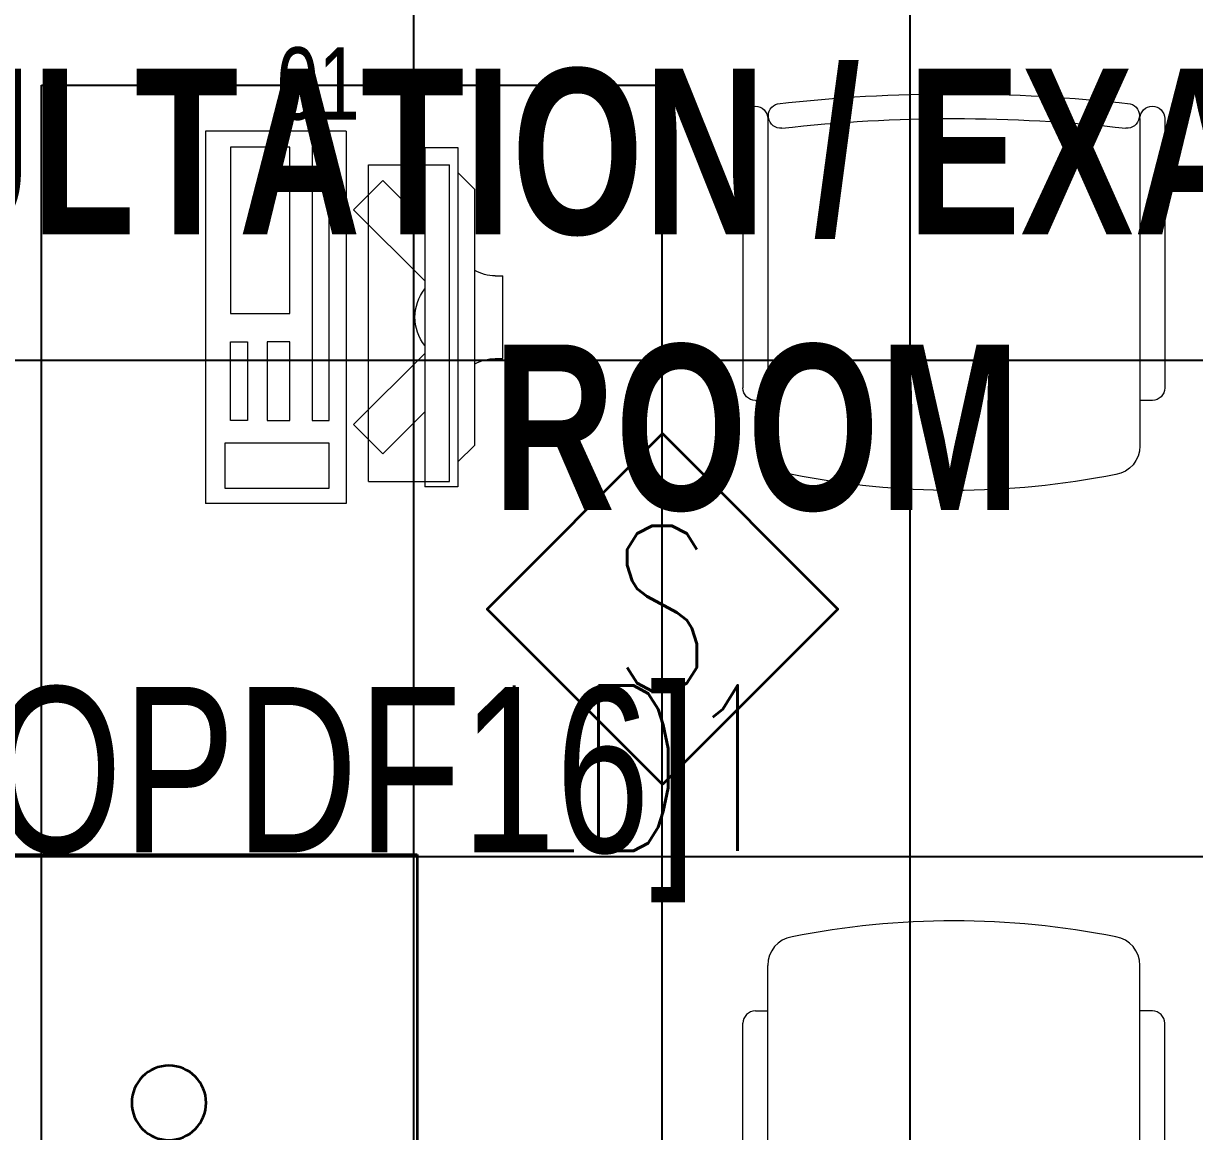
# Model space of a CAD drawing. Extents: x -12260 to 57327, y -29287 to 19916.
# Drawn here: x 21104 to 22520, y -5942 to -4603 of the extents above; entities that cross this region are included whole.
import ezdxf
from ezdxf.enums import TextEntityAlignment as Align

# ---------------------------------------------------------------- set-up
doc = ezdxf.new("R2010")
doc.units = 0
doc.header["$LTSCALE"] = 0.25
doc.linetypes.add('DASHDOT', pattern=[25.4, 12.7, -6.35, 0, -6.35])
for name, color, linetype, lineweight in [('01-First Floor$0$72_EGR_BASE_TEXT', 252, 'Continuous', 5), ('01-First Floor$0$72_EGR_EQP_TAG', 142, 'Continuous', 5), ('01-First Floor$0$LOADING', 253, 'Continuous', 5), ('E-LITE-CIRC-NUMB', 6, 'Continuous', 25), ('E-LITE-CLNG', 150, 'Continuous', 35), ('E-LITE-CLNG-CNDT', 6, 'DASHDOT', 35), ('E-LITE-CTRL', 6, 'Continuous', 25), ('E-LITE-IDEN', 6, 'Continuous', 25), ('F-ALRM-CLNG @ 100', 33, 'Continuous', 35)]:
    doc.layers.add(name, color=color, linetype=linetype, lineweight=lineweight)
doc.layers.add('01-First Floor$0$FALSE CEILING', color=251, linetype='Continuous')
doc.layers.add('01-First Floor$0$TME-NON MEDICAL FURNITURE', color=242, linetype='Continuous')
doc.styles.add('01-First Floor$0$X3G_ENTITY_257CFD', font='swisscl.ttf', dxfattribs={"height": 200})
doc.styles.add('01-First Floor$0$X3G_ENTITY_9EC9', font='swisscl.ttf', dxfattribs={"height": 0.2})
doc.styles.add('01-First Floor$0$X3G_ENTITY_9F38', font='swisscl.ttf', dxfattribs={"height": 0.2})
doc.styles.add('DC_SIMPLEX', font='SIMPLEX.shx', dxfattribs={"width": 0.7})

# ---------------------------------------------------------------- blocks, each defined once
blk = doc.blocks.new('01-First Floor$0$GF21016-P')
at = {"layer": '01-First Floor$0$LOADING', "extrusion": (-1.24384e-09, -1.20261e-09, -1)}
for p, q in [((0.0128, 0.0179), (0.0128, 0.4136)), ((0.4628, 0.0179), (0.4628, 0.4136)), ((-0.0022, 0.3585), (0.0128, 0.3585)), ((0.4778, 0.3585), (0.4628, 0.3585)), ((-0.0172, 0.0179), (-0.0172, 0.3435)), ((0.4928, 0.0179), (0.4928, 0.3435)), ((0.4778, 0.0029), (0.4778, 0.0029))]:
    blk.add_line(p, q, dxfattribs=at)
for centre, radius, start, end in [((-0.2378, -0.5362), 1.0036, 78.7568, 101.2432), ((-0.0478, 0.4136), 0.035, 0, 80.6557), ((-0.4278, 0.4136), 0.035, 99.3443, 180), ((0.0022, 0.3435), 0.015, 0, 90), ((-0.4778, 0.3435), 0.015, 90, 180), ((-0.0284, 0.0145), 0.015, 284.3864, 95.5209), ((-0.2378, 1.8928), 1.8749, 263.6341, 276.3659), ((-0.4471, 0.0145), 0.015, 84.4791, 255.6136), ((0.0022, 0.0179), 0.015, 270, 0), ((0.0022, 0.0179), 0.015, 180, 270), ((-0.4778, 0.0179), 0.015, 270, 0), ((-0.4778, 0.0179), 0.015, 180, 270), ((-0.2378, 1.8734), 1.8855, 263.5119, 276.4881)]:
    blk.add_arc(centre, radius, start, end, dxfattribs=at)
blk = doc.blocks.new('01-First Floor$0$ITCWLS1-P')
at = {"layer": '01-First Floor$0$LOADING'}
for p, q in [((-0.17, 0.45), (-0.17, 0)), ((-0.17, 0.45), (0, 0.45)), ((0, 0.45), (0, 0)), ((-0.2651, 0.43, 0), (-0.3051, 0.43, 0)), ((-0.3051, 0.43, 0), (-0.3051, 0.02, 0)), ((-0.2651, 0.43, 0), (-0.2651, 0.02, 0)), ((-0.1496, 0.4305), (-0.1291, 0.4305)), ((-0.1291, 0.4305), (-0.1291, 0.4089)), ((-0.3251, 0.38, 0), (-0.3051, 0.4, 0)), ((-0.197, 0.4094), (-0.295, 0.4094)), ((-0.295, 0.0264), (-0.295, 0.4094)), ((-0.197, 0.0264), (-0.197, 0.4094)), ((-0.3251, 0.38, 0), (-0.3251, 0.07, 0)), ((-0.3503, 0.275), (-0.3596, 0.275)), ((-0.3596, 0.175), (-0.3596, 0.275)), ((-0.3503, 0.175), (-0.3596, 0.175)), ((-0.3251, 0.07, 0), (-0.3051, 0.05, 0)), ((-0.3051, 0.02, 0), (-0.2651, 0.02, 0)), ((-0.197, 0.0264), (-0.295, 0.0264)), ((-0.17, 0), (0, 0))]:
    blk.add_line(p, q, dxfattribs=at)
at = {"layer": '01-First Floor$0$LOADING', "extrusion": (2.48281e-10, 3.18408e-10, -1)}
for p, q in [((-0.2651, 0.3395), (-0.2144, 0.3902)), ((-0.1791, 0.3548), (-0.2144, 0.3902)), ((-0.2651, 0.2688), (-0.1791, 0.3548))]:
    blk.add_line(p, q, dxfattribs=at)
at = {"layer": '01-First Floor$0$LOADING', "extrusion": (2.48281e-10, -3.18408e-10, -1)}
for p, q in [((-0.2651, 0.1812), (-0.1791, 0.0952)), ((-0.2651, 0.1105), (-0.2144, 0.0598)), ((-0.1791, 0.0952), (-0.2144, 0.0598))]:
    blk.add_line(p, q, dxfattribs=at)
at = {"layer": '01-First Floor$0$LOADING'}
for points in [[(-0.1291, 0.4089), (-0.1291, 0.1), (-0.1496, 0.1), (-0.1496, 0.4305)], [(-0.1496, 0.1), (-0.1496, 0.1), (-0.1496, 0.1), (-0.1496, 0.1), (-0.1496, 0.1), (-0.1496, 0.1), (-0.1496, 0.1), (-0.1496, 0.1), (-0.1496, 0.1)], [(-0.1496, 0.1), (-0.1496, 0.1), (-0.1496, 0.1), (-0.1496, 0.1), (-0.1496, 0.1), (-0.1496, 0.1), (-0.1496, 0.1), (-0.1496, 0.1), (-0.1496, 0.1), (-0.1496, 0.1), (-0.1496, 0.1), (-0.1496, 0.1), (-0.1496, 0.1), (-0.1496, 0.1), (-0.1496, 0.1), (-0.1496, 0.1), (-0.1496, 0.1), (-0.1496, 0.1)], [(-0.1496, 0.1), (-0.1496, 0.1), (-0.1496, 0.1), (-0.1496, 0.1), (-0.1496, 0.1), (-0.1496, 0.1), (-0.1496, 0.1), (-0.1496, 0.1), (-0.1496, 0.1), (-0.1496, 0.1)], [(-0.1496, 0.1), (-0.1496, 0.1), (-0.1496, 0.1), (-0.1496, 0.1), (-0.1496, 0.1), (-0.1496, 0.1), (-0.1496, 0.1)], [(-0.1496, 0.1), (-0.1496, 0.1), (-0.1496, 0.1), (-0.1496, 0.1), (-0.1496, 0.1), (-0.1496, 0.1), (-0.1496, 0.1), (-0.1496, 0.1), (-0.1496, 0.1), (-0.1496, 0.1)], [(-0.1496, 0.1), (-0.1496, 0.1), (-0.1496, 0.1), (-0.1496, 0.1), (-0.1496, 0.1), (-0.1496, 0.1), (-0.1496, 0.1), (-0.1496, 0.1), (-0.1496, 0.1), (-0.1496, 0.1), (-0.1496, 0.1), (-0.1496, 0.1), (-0.1496, 0.1), (-0.1496, 0.1), (-0.1496, 0.1)], [(-0.1496, 0.1), (-0.1496, 0.1), (-0.1496, 0.1), (-0.1496, 0.1), (-0.1496, 0.1), (-0.1496, 0.1), (-0.1496, 0.1), (-0.1496, 0.1), (-0.1496, 0.1), (-0.1496, 0.1)], [(-0.1496, 0.1), (-0.1496, 0.1), (-0.1496, 0.1), (-0.1496, 0.1), (-0.1496, 0.1), (-0.1496, 0.1), (-0.1496, 0.1), (-0.1496, 0.1), (-0.1496, 0.1), (-0.1496, 0.1)], [(-0.1496, 0.1), (-0.1496, 0.1), (-0.1496, 0.1), (-0.1496, 0.1), (-0.1496, 0.1), (-0.1496, 0.1), (-0.1496, 0.1), (-0.1496, 0.1), (-0.1496, 0.1), (-0.1496, 0.1), (-0.1496, 0.1), (-0.1496, 0.1), (-0.1496, 0.1), (-0.1496, 0.1), (-0.1496, 0.1), (-0.1496, 0.1), (-0.1496, 0.1), (-0.1496, 0.1), (-0.1496, 0.1), (-0.1496, 0.1), (-0.1496, 0.1), (-0.1496, 0.1), (-0.1496, 0.1), (-0.1496, 0.1), (-0.1496, 0.1), (-0.1496, 0.1), (-0.1496, 0.1), (-0.1496, 0.1), (-0.1496, 0.1), (-0.1496, 0.1), (-0.1496, 0.1), (-0.1496, 0.1), (-0.1496, 0.1), (-0.1496, 0.1), (-0.1496, 0.1), (-0.1496, 0.1), (-0.1496, 0.1), (-0.1496, 0.1), (-0.1496, 0.1), (-0.1496, 0.1), (-0.1496, 0.1), (-0.1496, 0.1), (-0.1496, 0.1), (-0.1496, 0.1), (-0.1496, 0.1), (-0.1496, 0.1), (-0.1496, 0.1), (-0.1496, 0.1), (-0.1496, 0.1), (-0.1496, 0.1), (-0.1496, 0.1), (-0.1496, 0.1), (-0.1496, 0.1), (-0.1496, 0.1)], [(-0.1496, 0.1), (-0.1496, 0.1), (-0.1496, 0.1), (-0.1496, 0.1), (-0.1496, 0.1), (-0.1496, 0.1), (-0.1496, 0.1), (-0.1496, 0.1), (-0.1496, 0.1), (-0.1496, 0.1), (-0.1496, 0.1), (-0.1496, 0.1), (-0.1496, 0.1), (-0.1496, 0.1), (-0.1496, 0.1), (-0.1496, 0.1), (-0.1496, 0.1), (-0.1496, 0.1), (-0.1496, 0.1), (-0.1496, 0.1), (-0.1496, 0.1), (-0.1496, 0.1), (-0.1496, 0.1), (-0.1496, 0.1), (-0.1496, 0.1), (-0.1496, 0.1), (-0.1496, 0.1), (-0.1496, 0.1), (-0.1496, 0.1), (-0.1496, 0.1), (-0.1496, 0.1), (-0.1496, 0.1), (-0.1496, 0.1), (-0.1496, 0.1), (-0.1496, 0.1), (-0.1496, 0.1), (-0.1496, 0.1), (-0.1496, 0.1), (-0.1496, 0.1), (-0.1496, 0.1), (-0.1496, 0.1), (-0.1496, 0.1), (-0.1496, 0.1), (-0.1496, 0.1), (-0.1496, 0.1), (-0.1496, 0.1), (-0.1496, 0.1), (-0.1496, 0.1), (-0.1496, 0.1), (-0.1496, 0.1), (-0.1496, 0.1), (-0.1496, 0.1), (-0.1496, 0.1), (-0.1496, 0.1), (-0.1496, 0.1), (-0.1496, 0.1), (-0.1496, 0.1), (-0.1496, 0.1), (-0.1496, 0.1), (-0.1496, 0.1), (-0.1496, 0.1), (-0.1496, 0.1), (-0.1496, 0.1), (-0.1496, 0.1), (-0.1496, 0.1), (-0.1496, 0.1), (-0.1496, 0.1), (-0.1496, 0.1), (-0.1496, 0.1), (-0.1496, 0.1), (-0.1496, 0.1), (-0.1496, 0.1), (-0.1496, 0.1), (-0.1496, 0.1), (-0.1496, 0.1), (-0.1496, 0.1), (-0.1496, 0.1), (-0.1496, 0.1), (-0.1496, 0.1), (-0.1496, 0.1), (-0.1496, 0.1), (-0.1496, 0.1), (-0.1496, 0.1), (-0.1496, 0.1), (-0.1496, 0.1), (-0.1496, 0.1), (-0.1496, 0.1), (-0.1496, 0.1), (-0.1496, 0.1)], [(-0.1496, 0.1), (-0.1496, 0.1), (-0.1496, 0.1), (-0.1496, 0.1), (-0.1496, 0.1), (-0.1496, 0.1), (-0.1496, 0.1), (-0.1496, 0.1), (-0.1496, 0.1), (-0.1496, 0.1), (-0.1496, 0.1), (-0.1496, 0.1)], [(-0.1496, 0.1), (-0.1496, 0.1), (-0.1496, 0.1), (-0.1496, 0.1), (-0.1496, 0.1), (-0.1496, 0.1), (-0.1496, 0.1)], [(-0.1496, 0.1), (-0.1496, 0.1), (-0.1496, 0.1), (-0.1496, 0.1), (-0.1496, 0.1), (-0.1496, 0.1), (-0.1496, 0.1), (-0.1496, 0.1), (-0.1496, 0.1), (-0.1496, 0.1), (-0.1496, 0.1), (-0.1496, 0.1), (-0.1496, 0.1), (-0.1496, 0.1), (-0.1496, 0.1), (-0.1496, 0.1), (-0.1496, 0.1)], [(-0.1496, 0.1), (-0.1496, 0.1), (-0.1496, 0.1), (-0.1496, 0.1), (-0.1496, 0.1), (-0.1496, 0.1), (-0.1496, 0.1), (-0.1496, 0.1), (-0.1496, 0.1), (-0.1496, 0.1), (-0.1496, 0.1), (-0.1496, 0.1), (-0.1496, 0.1), (-0.1496, 0.1), (-0.1496, 0.1), (-0.1496, 0.1), (-0.1496, 0.1), (-0.1496, 0.1), (-0.1496, 0.1), (-0.1496, 0.1), (-0.1496, 0.1), (-0.1496, 0.1), (-0.1496, 0.1), (-0.1496, 0.1), (-0.1496, 0.1), (-0.1496, 0.1), (-0.1496, 0.1), (-0.1496, 0.1), (-0.1496, 0.1), (-0.1496, 0.1), (-0.1496, 0.1), (-0.1496, 0.1), (-0.1496, 0.1), (-0.1496, 0.1), (-0.1496, 0.1), (-0.1496, 0.1), (-0.1496, 0.1), (-0.1496, 0.1), (-0.1496, 0.1), (-0.1496, 0.1), (-0.1496, 0.1), (-0.1496, 0.1), (-0.1496, 0.1), (-0.1496, 0.1), (-0.1496, 0.1), (-0.1496, 0.1), (-0.1496, 0.1), (-0.1496, 0.1), (-0.1496, 0.1), (-0.1496, 0.1), (-0.1496, 0.1), (-0.1496, 0.1), (-0.1496, 0.1), (-0.1496, 0.1), (-0.1496, 0.1), (-0.1496, 0.1), (-0.1496, 0.1), (-0.1496, 0.1), (-0.1496, 0.1), (-0.1496, 0.1), (-0.1496, 0.1), (-0.1496, 0.1), (-0.1496, 0.1), (-0.1496, 0.1), (-0.1496, 0.1), (-0.1496, 0.1), (-0.1496, 0.1), (-0.1496, 0.1), (-0.1496, 0.1), (-0.1496, 0.1), (-0.1496, 0.1), (-0.1496, 0.1), (-0.1496, 0.1), (-0.1496, 0.1), (-0.1496, 0.1), (-0.1496, 0.1), (-0.1496, 0.1), (-0.1496, 0.1), (-0.1496, 0.1), (-0.1496, 0.1), (-0.1496, 0.1), (-0.1496, 0.1), (-0.1496, 0.1), (-0.1496, 0.1), (-0.1496, 0.1), (-0.1496, 0.1), (-0.1496, 0.1), (-0.1496, 0.1), (-0.1496, 0.1), (-0.1496, 0.1), (-0.1496, 0.1), (-0.1496, 0.1), (-0.1496, 0.1), (-0.1496, 0.1), (-0.1496, 0.1), (-0.1496, 0.1), (-0.1496, 0.1), (-0.1496, 0.1), (-0.1496, 0.1), (-0.1496, 0.1), (-0.1496, 0.1), (-0.1496, 0.1), (-0.1496, 0.1), (-0.1496, 0.1), (-0.1496, 0.1), (-0.1496, 0.1), (-0.1496, 0.1), (-0.1496, 0.1), (-0.1496, 0.1), (-0.1496, 0.1), (-0.1496, 0.1)], [(-0.1496, 0.1), (-0.1496, 0.1), (-0.1496, 0.1), (-0.1496, 0.1), (-0.1496, 0.1), (-0.1496, 0.1), (-0.1496, 0.1), (-0.1496, 0.1)]]:
    blk.add_lwpolyline(points, dxfattribs=at)
for points in [[(-0.1019, 0.4305), (-0.0304, 0.4305), (-0.0304, 0.2294), (-0.1019, 0.2294)], [(-0.1019, 0.1954), (-0.0747, 0.1954), (-0.0747, 0.1), (-0.1019, 0.1)], [(-0.0304, 0.1954), (-0.0508, 0.1954), (-0.0508, 0.1), (-0.0304, 0.1)], [(-0.1496, 0.1), (-0.1496, 0.1), (-0.1496, 0.1), (-0.1496, 0.1), (-0.1496, 0.1), (-0.1496, 0.1), (-0.1496, 0.1), (-0.1496, 0.1), (-0.1496, 0.1), (-0.1496, 0.1), (-0.1496, 0.1), (-0.1496, 0.1), (-0.1496, 0.1), (-0.1496, 0.1), (-0.1496, 0.1), (-0.1496, 0.1), (-0.1496, 0.1), (-0.1496, 0.1), (-0.1496, 0.1), (-0.1496, 0.1), (-0.1496, 0.1), (-0.1496, 0.1), (-0.1496, 0.1), (-0.1496, 0.1), (-0.1496, 0.1), (-0.1496, 0.1), (-0.1496, 0.1), (-0.1496, 0.1), (-0.1496, 0.1), (-0.1496, 0.1), (-0.1496, 0.1), (-0.1496, 0.1), (-0.1496, 0.1), (-0.1496, 0.1), (-0.1496, 0.1), (-0.1496, 0.1), (-0.1496, 0.1), (-0.1496, 0.1), (-0.1496, 0.1), (-0.1496, 0.1), (-0.1496, 0.1), (-0.1496, 0.1), (-0.1496, 0.1), (-0.1496, 0.1), (-0.1496, 0.1), (-0.1496, 0.1), (-0.1496, 0.1), (-0.1496, 0.1), (-0.1496, 0.1), (-0.1496, 0.1), (-0.1496, 0.1), (-0.1496, 0.1), (-0.1496, 0.1), (-0.1496, 0.1), (-0.1496, 0.1), (-0.1496, 0.1), (-0.1496, 0.1), (-0.1496, 0.1), (-0.1496, 0.1), (-0.1496, 0.1), (-0.1496, 0.1), (-0.1496, 0.1), (-0.1496, 0.1), (-0.1496, 0.1), (-0.1496, 0.1), (-0.1496, 0.1), (-0.1496, 0.1), (-0.1496, 0.1), (-0.1496, 0.1), (-0.1496, 0.1), (-0.1496, 0.1), (-0.1496, 0.1), (-0.1496, 0.1), (-0.1496, 0.1), (-0.1496, 0.1), (-0.1496, 0.1), (-0.1496, 0.1), (-0.1496, 0.1), (-0.1496, 0.1), (-0.1496, 0.1), (-0.1496, 0.1), (-0.1496, 0.1), (-0.1496, 0.1), (-0.1496, 0.1), (-0.1496, 0.1), (-0.1496, 0.1), (-0.1496, 0.1), (-0.1496, 0.1), (-0.1496, 0.1), (-0.1496, 0.1), (-0.1496, 0.1), (-0.1496, 0.1), (-0.1496, 0.1), (-0.1496, 0.1), (-0.1496, 0.1), (-0.1496, 0.1), (-0.1496, 0.1), (-0.1496, 0.1), (-0.1496, 0.1), (-0.1496, 0.1), (-0.1496, 0.1), (-0.1496, 0.1), (-0.1496, 0.1), (-0.1496, 0.1), (-0.1496, 0.1), (-0.1496, 0.1), (-0.1496, 0.1), (-0.1496, 0.1), (-0.1496, 0.1), (-0.1496, 0.1), (-0.1496, 0.1), (-0.1496, 0.1), (-0.1496, 0.1), (-0.1496, 0.1), (-0.1496, 0.1), (-0.1496, 0.1), (-0.1496, 0.1), (-0.1496, 0.1), (-0.1496, 0.1), (-0.1496, 0.1), (-0.1496, 0.1), (-0.1496, 0.1), (-0.1496, 0.1), (-0.1496, 0.1), (-0.1496, 0.1), (-0.1496, 0.1), (-0.1496, 0.1), (-0.1496, 0.1), (-0.1496, 0.1), (-0.1496, 0.1), (-0.1496, 0.1), (-0.1496, 0.1), (-0.1496, 0.1), (-0.1496, 0.1), (-0.1496, 0.1), (-0.1496, 0.1), (-0.1496, 0.1), (-0.1496, 0.1), (-0.1496, 0.1), (-0.1496, 0.1), (-0.1496, 0.1), (-0.1496, 0.1), (-0.1496, 0.1), (-0.1496, 0.1), (-0.1496, 0.1), (-0.1496, 0.1), (-0.1496, 0.1), (-0.1496, 0.1), (-0.1496, 0.1), (-0.1496, 0.1), (-0.1496, 0.1), (-0.1496, 0.1), (-0.1496, 0.1), (-0.1496, 0.1), (-0.1496, 0.1), (-0.1496, 0.1), (-0.1496, 0.1), (-0.1496, 0.1), (-0.1496, 0.1), (-0.1496, 0.1), (-0.1496, 0.1), (-0.1496, 0.1), (-0.1496, 0.1), (-0.1496, 0.1), (-0.1496, 0.1), (-0.1496, 0.1), (-0.1496, 0.1), (-0.1496, 0.1), (-0.1496, 0.1), (-0.1496, 0.1), (-0.1496, 0.1), (-0.1496, 0.1), (-0.1496, 0.1), (-0.1496, 0.1), (-0.1496, 0.1), (-0.1496, 0.1), (-0.1496, 0.1), (-0.1496, 0.1), (-0.1496, 0.1), (-0.1496, 0.1), (-0.1496, 0.1), (-0.1496, 0.1), (-0.1496, 0.1), (-0.1496, 0.1), (-0.1496, 0.1), (-0.1496, 0.1), (-0.1496, 0.1), (-0.1496, 0.1), (-0.1496, 0.1), (-0.1496, 0.1), (-0.1496, 0.1), (-0.1496, 0.1), (-0.1496, 0.1), (-0.1496, 0.1), (-0.1496, 0.1), (-0.1496, 0.1), (-0.1496, 0.1), (-0.1496, 0.1), (-0.1496, 0.1), (-0.1496, 0.1), (-0.1496, 0.1), (-0.1496, 0.1), (-0.1496, 0.1), (-0.1496, 0.1), (-0.1496, 0.1), (-0.1496, 0.1), (-0.1496, 0.1), (-0.1496, 0.1), (-0.1496, 0.1), (-0.1496, 0.1), (-0.1496, 0.1), (-0.1496, 0.1), (-0.1496, 0.1), (-0.1496, 0.1), (-0.1496, 0.1), (-0.1496, 0.1), (-0.1496, 0.1), (-0.1496, 0.1), (-0.1496, 0.1), (-0.1496, 0.1), (-0.1496, 0.1), (-0.1496, 0.1), (-0.1496, 0.1), (-0.1496, 0.1), (-0.1496, 0.1), (-0.1496, 0.1), (-0.1496, 0.1), (-0.1496, 0.1), (-0.1496, 0.1), (-0.1496, 0.1), (-0.1496, 0.1), (-0.1496, 0.1), (-0.1496, 0.1), (-0.1496, 0.1), (-0.1496, 0.1), (-0.1496, 0.1), (-0.1496, 0.1), (-0.1496, 0.1), (-0.1496, 0.1), (-0.1496, 0.1), (-0.1496, 0.1), (-0.1496, 0.1), (-0.1496, 0.1), (-0.1496, 0.1), (-0.1496, 0.1), (-0.1496, 0.1), (-0.1496, 0.1), (-0.1496, 0.1), (-0.1496, 0.1), (-0.1496, 0.1), (-0.1496, 0.1), (-0.1496, 0.1), (-0.1496, 0.1), (-0.1496, 0.1), (-0.1496, 0.1), (-0.1496, 0.1), (-0.1496, 0.1), (-0.1496, 0.1), (-0.1496, 0.1), (-0.1496, 0.1), (-0.1496, 0.1), (-0.1496, 0.1), (-0.1496, 0.1), (-0.1496, 0.1), (-0.1496, 0.1), (-0.1496, 0.1), (-0.1496, 0.1), (-0.1496, 0.1), (-0.1496, 0.1), (-0.1496, 0.1), (-0.1496, 0.1), (-0.1496, 0.1), (-0.1496, 0.1), (-0.1496, 0.1), (-0.1496, 0.1), (-0.1496, 0.1), (-0.1496, 0.1)], [(-0.1496, 0.1), (-0.1496, 0.1), (-0.1496, 0.1), (-0.1496, 0.1), (-0.1496, 0.1), (-0.1496, 0.1), (-0.1496, 0.1), (-0.1496, 0.1), (-0.1496, 0.1), (-0.1496, 0.1), (-0.1496, 0.1), (-0.1496, 0.1), (-0.1496, 0.1), (-0.1496, 0.1), (-0.1496, 0.1), (-0.1496, 0.1), (-0.1496, 0.1), (-0.1496, 0.1), (-0.1496, 0.1), (-0.1496, 0.1), (-0.1496, 0.1), (-0.1496, 0.1), (-0.1496, 0.1), (-0.1496, 0.1), (-0.1496, 0.1), (-0.1496, 0.1), (-0.1496, 0.1), (-0.1496, 0.1), (-0.1496, 0.1), (-0.1496, 0.1), (-0.1496, 0.1), (-0.1496, 0.1), (-0.1496, 0.1), (-0.1496, 0.1), (-0.1496, 0.1), (-0.1496, 0.1), (-0.1496, 0.1), (-0.1496, 0.1), (-0.1496, 0.1), (-0.1496, 0.1), (-0.1496, 0.1), (-0.1496, 0.1), (-0.1496, 0.1), (-0.1496, 0.1), (-0.1496, 0.1), (-0.1496, 0.1), (-0.1496, 0.1), (-0.1496, 0.1), (-0.1496, 0.1), (-0.1496, 0.1), (-0.1496, 0.1), (-0.1496, 0.1), (-0.1496, 0.1), (-0.1496, 0.1), (-0.1496, 0.1), (-0.1496, 0.1), (-0.1496, 0.1), (-0.1496, 0.1), (-0.1496, 0.1), (-0.1496, 0.1), (-0.1496, 0.1), (-0.1496, 0.1), (-0.1496, 0.1), (-0.1496, 0.1), (-0.1496, 0.1), (-0.1496, 0.1), (-0.1496, 0.1), (-0.1496, 0.1), (-0.1496, 0.1), (-0.1496, 0.1), (-0.1496, 0.1), (-0.1496, 0.1), (-0.1496, 0.1), (-0.1496, 0.1), (-0.1496, 0.1), (-0.1496, 0.1), (-0.1496, 0.1), (-0.1496, 0.1), (-0.1496, 0.1), (-0.1496, 0.1), (-0.1496, 0.1), (-0.1496, 0.1), (-0.1496, 0.1), (-0.1496, 0.1), (-0.1496, 0.1), (-0.1496, 0.1), (-0.1496, 0.1), (-0.1496, 0.1), (-0.1496, 0.1), (-0.1496, 0.1), (-0.1496, 0.1), (-0.1496, 0.1), (-0.1496, 0.1), (-0.1496, 0.1), (-0.1496, 0.1), (-0.1496, 0.1), (-0.1496, 0.1), (-0.1496, 0.1), (-0.1496, 0.1), (-0.1496, 0.1), (-0.1496, 0.1), (-0.1496, 0.1), (-0.1496, 0.1), (-0.1496, 0.1), (-0.1496, 0.1), (-0.1496, 0.1), (-0.1496, 0.1), (-0.1496, 0.1), (-0.1496, 0.1), (-0.1496, 0.1), (-0.1496, 0.1), (-0.1496, 0.1), (-0.1496, 0.1), (-0.1496, 0.1), (-0.1496, 0.1), (-0.1496, 0.1), (-0.1496, 0.1), (-0.1496, 0.1), (-0.1496, 0.1), (-0.1496, 0.1), (-0.1496, 0.1), (-0.1496, 0.1), (-0.1496, 0.1), (-0.1496, 0.1), (-0.1496, 0.1), (-0.1496, 0.1), (-0.1496, 0.1), (-0.1496, 0.1), (-0.1496, 0.1), (-0.1496, 0.1), (-0.1496, 0.1), (-0.1496, 0.1), (-0.1496, 0.1), (-0.1496, 0.1), (-0.1496, 0.1), (-0.1496, 0.1), (-0.1496, 0.1), (-0.1496, 0.1), (-0.1496, 0.1), (-0.1496, 0.1), (-0.1496, 0.1), (-0.1496, 0.1), (-0.1496, 0.1), (-0.1496, 0.1), (-0.1496, 0.1), (-0.1496, 0.1), (-0.1496, 0.1), (-0.1496, 0.1), (-0.1496, 0.1), (-0.1496, 0.1), (-0.1496, 0.1), (-0.1496, 0.1), (-0.1496, 0.1), (-0.1496, 0.1), (-0.1496, 0.1), (-0.1496, 0.1), (-0.1496, 0.1), (-0.1496, 0.1), (-0.1496, 0.1), (-0.1496, 0.1), (-0.1496, 0.1), (-0.1496, 0.1), (-0.1496, 0.1), (-0.1496, 0.1), (-0.1496, 0.1), (-0.1496, 0.1), (-0.1496, 0.1), (-0.1496, 0.1), (-0.1496, 0.1), (-0.1496, 0.1), (-0.1496, 0.1), (-0.1496, 0.1), (-0.1496, 0.1), (-0.1496, 0.1), (-0.1496, 0.1), (-0.1496, 0.1), (-0.1496, 0.1), (-0.1496, 0.1), (-0.1496, 0.1), (-0.1496, 0.1), (-0.1496, 0.1), (-0.1496, 0.1), (-0.1496, 0.1), (-0.1496, 0.1), (-0.1496, 0.1), (-0.1496, 0.1), (-0.1496, 0.1), (-0.1496, 0.1), (-0.1496, 0.1), (-0.1496, 0.1), (-0.1496, 0.1), (-0.1496, 0.1), (-0.1496, 0.1), (-0.1496, 0.1), (-0.1496, 0.1), (-0.1496, 0.1), (-0.1496, 0.1), (-0.1496, 0.1), (-0.1496, 0.1), (-0.1496, 0.1), (-0.1496, 0.1), (-0.1496, 0.1), (-0.1496, 0.1), (-0.1496, 0.1), (-0.1496, 0.1), (-0.1496, 0.1), (-0.1496, 0.1), (-0.1496, 0.1), (-0.1496, 0.1), (-0.1496, 0.1), (-0.1496, 0.1), (-0.1496, 0.1), (-0.1496, 0.1), (-0.1496, 0.1)], [(-0.1496, 0.1), (-0.1496, 0.1), (-0.1496, 0.1), (-0.1496, 0.1), (-0.1496, 0.1), (-0.1496, 0.1), (-0.1496, 0.1), (-0.1496, 0.1), (-0.1496, 0.1), (-0.1496, 0.1), (-0.1496, 0.1), (-0.1496, 0.1), (-0.1496, 0.1), (-0.1496, 0.1), (-0.1496, 0.1), (-0.1496, 0.1), (-0.1496, 0.1), (-0.1496, 0.1), (-0.1496, 0.1), (-0.1496, 0.1), (-0.1496, 0.1), (-0.1496, 0.1), (-0.1496, 0.1), (-0.1496, 0.1), (-0.1496, 0.1), (-0.1496, 0.1), (-0.1496, 0.1), (-0.1496, 0.1), (-0.1496, 0.1), (-0.1496, 0.1), (-0.1496, 0.1), (-0.1496, 0.1), (-0.1496, 0.1), (-0.1496, 0.1), (-0.1496, 0.1), (-0.1496, 0.1), (-0.1496, 0.1), (-0.1496, 0.1), (-0.1496, 0.1), (-0.1496, 0.1), (-0.1496, 0.1), (-0.1496, 0.1), (-0.1496, 0.1), (-0.1496, 0.1), (-0.1496, 0.1), (-0.1496, 0.1), (-0.1496, 0.1), (-0.1496, 0.1), (-0.1496, 0.1), (-0.1496, 0.1), (-0.1496, 0.1), (-0.1496, 0.1), (-0.1496, 0.1), (-0.1496, 0.1), (-0.1496, 0.1), (-0.1496, 0.1), (-0.1496, 0.1), (-0.1496, 0.1), (-0.1496, 0.1), (-0.1496, 0.1), (-0.1496, 0.1), (-0.1496, 0.1), (-0.1496, 0.1), (-0.1496, 0.1), (-0.1496, 0.1), (-0.1496, 0.1), (-0.1496, 0.1), (-0.1496, 0.1), (-0.1496, 0.1), (-0.1496, 0.1), (-0.1496, 0.1), (-0.1496, 0.1), (-0.1496, 0.1), (-0.1496, 0.1), (-0.1496, 0.1), (-0.1496, 0.1), (-0.1496, 0.1), (-0.1496, 0.1), (-0.1496, 0.1), (-0.1496, 0.1), (-0.1496, 0.1), (-0.1496, 0.1), (-0.1496, 0.1), (-0.1496, 0.1), (-0.1496, 0.1), (-0.1496, 0.1), (-0.1496, 0.1), (-0.1496, 0.1), (-0.1496, 0.1), (-0.1496, 0.1), (-0.1496, 0.1), (-0.1496, 0.1), (-0.1496, 0.1), (-0.1496, 0.1), (-0.1496, 0.1), (-0.1496, 0.1), (-0.1496, 0.1), (-0.1496, 0.1), (-0.1496, 0.1), (-0.1496, 0.1), (-0.1496, 0.1), (-0.1496, 0.1), (-0.1496, 0.1), (-0.1496, 0.1), (-0.1496, 0.1), (-0.1496, 0.1), (-0.1496, 0.1), (-0.1496, 0.1), (-0.1496, 0.1), (-0.1496, 0.1), (-0.1496, 0.1), (-0.1496, 0.1), (-0.1496, 0.1), (-0.1496, 0.1), (-0.1496, 0.1), (-0.1496, 0.1), (-0.1496, 0.1), (-0.1496, 0.1), (-0.1496, 0.1), (-0.1496, 0.1), (-0.1496, 0.1), (-0.1496, 0.1), (-0.1496, 0.1), (-0.1496, 0.1), (-0.1496, 0.1), (-0.1496, 0.1), (-0.1496, 0.1), (-0.1496, 0.1), (-0.1496, 0.1), (-0.1496, 0.1), (-0.1496, 0.1), (-0.1496, 0.1), (-0.1496, 0.1), (-0.1496, 0.1), (-0.1496, 0.1), (-0.1496, 0.1), (-0.1496, 0.1), (-0.1496, 0.1), (-0.1496, 0.1), (-0.1496, 0.1), (-0.1496, 0.1), (-0.1496, 0.1), (-0.1496, 0.1), (-0.1496, 0.1), (-0.1496, 0.1), (-0.1496, 0.1), (-0.1496, 0.1), (-0.1496, 0.1), (-0.1496, 0.1), (-0.1496, 0.1), (-0.1496, 0.1), (-0.1496, 0.1), (-0.1496, 0.1), (-0.1496, 0.1), (-0.1496, 0.1), (-0.1496, 0.1), (-0.1496, 0.1), (-0.1496, 0.1), (-0.1496, 0.1), (-0.1496, 0.1), (-0.1496, 0.1), (-0.1496, 0.1), (-0.1496, 0.1), (-0.1496, 0.1), (-0.1496, 0.1), (-0.1496, 0.1), (-0.1496, 0.1), (-0.1496, 0.1), (-0.1496, 0.1), (-0.1496, 0.1), (-0.1496, 0.1), (-0.1496, 0.1), (-0.1496, 0.1), (-0.1496, 0.1), (-0.1496, 0.1), (-0.1496, 0.1), (-0.1496, 0.1), (-0.1496, 0.1), (-0.1496, 0.1), (-0.1496, 0.1), (-0.1496, 0.1), (-0.1496, 0.1), (-0.1496, 0.1), (-0.1496, 0.1), (-0.1496, 0.1), (-0.1496, 0.1), (-0.1496, 0.1), (-0.1496, 0.1), (-0.1496, 0.1), (-0.1496, 0.1), (-0.1496, 0.1), (-0.1496, 0.1), (-0.1496, 0.1), (-0.1496, 0.1), (-0.1496, 0.1), (-0.1496, 0.1), (-0.1496, 0.1), (-0.1496, 0.1), (-0.1496, 0.1), (-0.1496, 0.1), (-0.1496, 0.1), (-0.1496, 0.1), (-0.1496, 0.1), (-0.1496, 0.1), (-0.1496, 0.1), (-0.1496, 0.1), (-0.1496, 0.1), (-0.1496, 0.1), (-0.1496, 0.1), (-0.1496, 0.1), (-0.1496, 0.1), (-0.1496, 0.1), (-0.1496, 0.1), (-0.1496, 0.1), (-0.1496, 0.1), (-0.1496, 0.1), (-0.1496, 0.1), (-0.1496, 0.1), (-0.1496, 0.1)], [(-0.1496, 0.0727), (-0.0236, 0.0727), (-0.0236, 0.0182), (-0.1496, 0.0182)]]:
    blk.add_lwpolyline(points, close=True, dxfattribs=at)
for centre, radius, start, end in [((-0.3503, 0.325), 0.05, 270, 300.3093), ((-0.3089, 0.225), 0.0556, 321.9431, 38.0569), ((-0.3503, 0.125), 0.05, 59.6907, 90)]:
    blk.add_arc(centre, radius, start, end, dxfattribs=at)
blk = doc.blocks.new('01-First Floor')
at = {"layer": '01-First Floor$0$FALSE CEILING', "linetype": 'Continuous'}
for p, q in [((21576, -6810), (21576, -2810)), ((22176, -6810), (22176, -2810)), ((20376, -5010), (23876, -5010)), ((20376, -5610), (23876, -5610))]:
    blk.add_line(p, q, dxfattribs=at)
at = {"layer": '01-First Floor$0$FALSE CEILING', "elevation": -0.1}
blk.add_lwpolyline([(21126, -4677.5), (21876, -4677.5), (21876, -6177.5), (21126, -6177.5)], close=True, dxfattribs=at)
at = {"layer": '01-First Floor$0$LOADING', "elevation": -0.1}
blk.add_lwpolyline([(21126, -4677.5), (21876, -4677.5), (21876, -6177.5), (21126, -6177.5)], close=True, dxfattribs=at)
at = {"layer": '01-First Floor$0$LOADING', "extrusion": (-8.01373e-06, 1.9399e-16, 1), "xscale": -1000.000000000011, "yscale": 1000.000000000011, "zscale": 1000.000000000011}
blk.add_blockref('01-First Floor$0$ITCWLS1-P', (21324.1, -5182.9, -0.3), dxfattribs=at)
at = {"layer": '01-First Floor$0$TME-NON MEDICAL FURNITURE', "color": 1, "extrusion": (-4.75185e-05, 1.86519e-05, 1), "xscale": 1000.000000000005, "yscale": 1000.000000000005, "zscale": -1000.000000000001, "rotation": 179.9999749532385}
blk.add_blockref('01-First Floor$0$GF21016-P', (22466.7, -4699.9, -1.3), dxfattribs=at)
at = {"layer": '01-First Floor$0$TME-NON MEDICAL FURNITURE', "color": 1, "extrusion": (-4.75185e-05, -1.86519e-05, 1), "xscale": -1000.000000000004, "yscale": 1000.000000000004, "zscale": -1000.000000000004, "rotation": 2.504676146486418e-05}
blk.add_blockref('01-First Floor$0$GF21016-P', (22466.7, -6155, -1.1), dxfattribs=at)
at = {"layer": '01-First Floor$0$72_EGR_BASE_TEXT', "insert": (21990.5, -4324.1, 0), "char_height": 200, "width": 3714.666, "attachment_point": 2, "style": '01-First Floor$0$X3G_ENTITY_9EC9'}
blk.add_mtext('{\\fSwis721 LtCn BT|b1|i0|c0|p34;OBSTETRICS AND GYNAECOLOGY CONSULTATION / EXAMINATION ROOM}', dxfattribs=at)
at = {"layer": '01-First Floor$0$72_EGR_BASE_TEXT', "insert": (21462.7, -5404.8, 0), "char_height": 200, "attachment_point": 2, "style": '01-First Floor$0$X3G_ENTITY_9F38'}
blk.add_mtext('[OPDF16]', dxfattribs=at)
at = {"layer": '01-First Floor$0$72_EGR_EQP_TAG', "insert": (21460.6, -4631.6, -0.1), "char_height": 87.47, "attachment_point": 2, "style": '01-First Floor$0$X3G_ENTITY_257CFD'}
blk.add_mtext('01', dxfattribs=at)
blk = doc.blocks.new('*U16')
blk.add_lwpolyline([(-300, 300), (-300, -300), (300, -300), (300, 300)], close=True)
blk.add_circle((0, 0), 45)
at = {"layer": 'E-LITE-CIRC-NUMB', "style": 'DC_SIMPLEX', "width": 0.7, "flags": 8}
blk.add_attdef('CIRCUIT', text='', height=200, rotation=0, dxfattribs=at).set_placement((-473.9, 300), align=Align.RIGHT)
at = {"layer": 'E-LITE-CTRL', "style": 'DC_SIMPLEX', "width": 0.7, "flags": 8}
blk.add_attdef('CONTROL', (1118.9, -935), '', height=200, rotation=360, dxfattribs=at)
at = {"layer": 'E-LITE-IDEN', "style": 'DC_SIMPLEX', "width": 0.7, "flags": 8}
blk.add_attdef('TYPE', (460.4, 457.6), '', height=200, rotation=360, dxfattribs=at)
blk = doc.blocks.new('A$C5CF53093')
blk.add_lwpolyline([(0, -212.1), (-212.1, 0), (0, 212.1), (212.1, 0)], close=True)
blk = doc.blocks.new('*U37')
at = {"xscale": 0.01, "yscale": 0.01, "zscale": 0.01}
blk.add_blockref('A$C5CF53093', (0.007, -0.007), dxfattribs=at)
at = {"color": 6, "style": 'DC_SIMPLEX', "width": 0.7, "flags": 8}
blk.add_attdef('TYPE', text='', height=2, rotation=360, dxfattribs=at).set_placement((0, 0), align=Align.MIDDLE_CENTER)

msp = doc.modelspace()

# ---------------------------------------------------------------- block references
at = {"layer": 'E-LITE-CLNG'}
ref = msp.add_blockref('*U16', (21279.9, -5907.6, 0.1), dxfattribs=dict(at, xscale=-1))
ref.add_attrib('TYPE', 'LD1', (21673.4, -5603.1, 0.1), dxfattribs={"layer": 'E-LITE-IDEN', "height": 200, "rotation": 0, "style": 'DC_SIMPLEX', "width": 0.7, "flags": 8})
at = {"layer": 'E-LITE-CLNG-CNDT'}
msp.add_blockref('01-First Floor', (0, 0), dxfattribs=at)
at = {"layer": 'F-ALRM-CLNG @ 100', "xscale": 100, "yscale": 100, "zscale": 100}
msp.add_blockref('*U37', (21876, -5310), dxfattribs=at).add_auto_attribs({'TYPE': 'S'})

doc.saveas('drawing.dxf')
